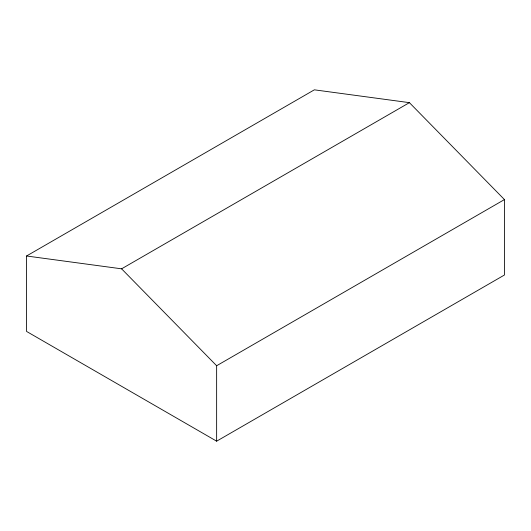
<?xml version="1.0" encoding="UTF-8"?>
<svg xmlns="http://www.w3.org/2000/svg" width="531" height="531" viewBox="0 0 531 531"><rect width="100%" height="100%" fill="white"/><g stroke="black" fill="none" stroke-linecap="round" stroke-linejoin="round"><path stroke-width="0.8" d="M26.55 255.995L314.359 89.825L409.408 102.656L504.45 199.576L504.45 275.005L216.641 441.175L26.55 331.424L26.55 255.995L121.592 268.825L409.408 102.656M216.641 441.175L216.641 365.74L504.45 199.576M121.592 268.825L216.641 365.74"/></g></svg>
